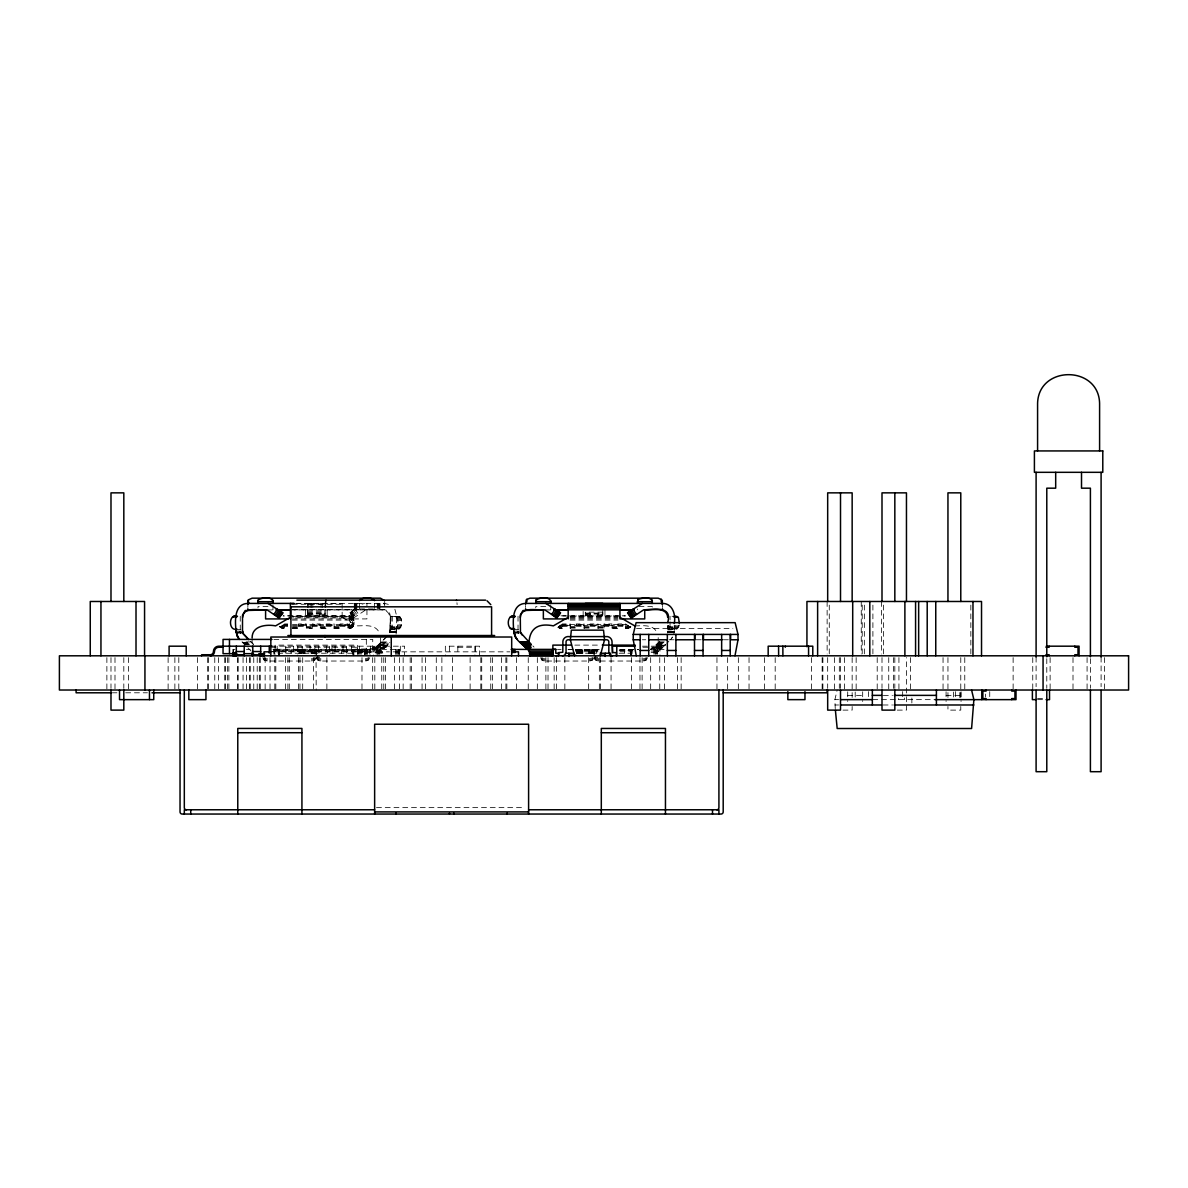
<?xml version="1.0" encoding="UTF-8"?>
<svg xmlns="http://www.w3.org/2000/svg" width="1188" height="1188" viewBox="0 0 1188 1188"><rect width="100%" height="100%" fill="white"/><g stroke="black" fill="none" stroke-linecap="round" stroke-linejoin="round"><path stroke-width="0.75" stroke-dasharray="5 3.75" d="M278.868 654.202L278.913 649.391L279.254 655.806L279.299 649.391L279.596 654.202M394.891 609.296L396.465 615.176L396.465 631.125L389.857 632.521L390.05 631.125C388.431 625.14 394.461 611.226 384.704 609.83L290.392 609.83M674.235 625.408L674.235 631.125L667.641 632.521L667.819 625.408M389.857 632.521C389.798 625.467 393.376 610.825 382.447 609.934L292.248 609.934M667.641 632.521L667.819 631.125L674.235 631.125L674.175 632.343L669.23 632.625M394.208 629.076C399.257 627.843 399.257 617.463 394.208 616.245M390.05 629.076L399.153 628.927L401.589 624.799L401.485 619.408L399.94 616.81L390.05 616.245M671.977 629.076L674.309 627.813L675.274 624.799M667.819 629.076L676.937 628.927L679.373 624.799M349.421 615.815C355.702 616.141 355.702 628.304 349.421 628.645L349.421 615.815L283.13 615.815M396.064 634.169L396.465 631.125L390.05 631.125L389.753 632.476L394.743 632.64M672.512 632.64L667.671 632.417L667.819 631.125L674.22 631.734L667.582 632.729M673.834 634.169L674.235 631.125L674.131 632.729L674.235 631.125L674.175 632.343L667.745 632.075M334.125 628.497L340.11 628.645L340.11 623.938L348.025 623.938L348.025 628.645C350.594 629.091 353.697 627.13 353.549 624.368L292.426 624.368M369.735 657.692L368.473 660.053L365.459 661.033L320.76 661.033L317.731 660.053L316.483 657.692M593.837 657.692L592.574 660.053L589.56 661.033L544.861 661.033L541.847 660.053L540.585 657.692M647.505 657.692L646.257 660.053L643.228 661.033L598.544 661.033L595.515 660.053L594.267 657.692M292.337 620.091L353.697 620.091L352.212 617.3L349.421 615.963L350.995 616.186C355.628 618.725 355.078 627.546 349.421 628.497C354.781 628.096 354.573 618.057 350.519 615.963L283.13 615.963M835.238 708.597L834.882 699.643L837.184 690.02M389.798 632.729L396.465 631.125L396.346 632.729L396.465 631.125L396.391 632.343L391.446 632.625M353.311 618.503L351.559 626.507L350.579 627.843L348.025 628.066M348.025 627.383L349.807 627.071L351.559 624.368L351.559 620.091L349.421 617.953L292.337 617.953M625.809 627.383L627.19 627.383L628.348 625.527L559.741 625.527L560.899 627.383L562.295 627.383M348.025 626.507L351.559 626.507L353.549 624.368M287.674 625.452L283.13 625.467L283.13 628.645L279.418 626.507L281.541 628.259L284.511 626.507M349.421 617.953L350.995 616.186M560.899 625.467L560.899 628.645L557.202 626.507L559.325 628.259L562.295 626.507M630.219 627.383L630.902 626.507L627.19 628.497L629.328 626.507L630.219 627.383L627.19 628.645L627.19 625.467M670.789 639.441L672.66 637.006L666.928 643.317M262.815 657.692L264.063 660.053L267.092 661.033L311.776 661.033L314.805 660.053L316.053 657.692L316.186 690.02M280.101 627.383L280.992 626.507L284.511 627.383M349.421 620.091L352.435 617.062M351.559 620.091L352.895 618.918L349.421 617.062L292.337 617.062M387.243 635.996L374.472 648.663L354.544 649.272L354.544 653.237L277.992 653.237L277.992 649.272L272.839 649.272L399.673 649.391L399.673 655.806M374.428 648.559L371.755 649.272L375.274 648.099L387.303 636.085M557.885 627.383L558.761 626.507L560.513 627.071M659.8 641.371L650.712 649.257L653.355 647.816L662.607 647.638L654.053 647.104L663.201 647.044L654.662 646.51L663.899 646.346L655.256 645.916L664.419 645.812L655.628 645.544L664.745 645.5L655.88 645.292L664.968 645.277L656.014 645.158L665.131 645.114M665.636 644.609L655.449 654.217M387.362 645.114L378.23 645.158L387.184 645.277L378.096 645.292L386.961 645.5L377.843 645.544L386.649 645.812L377.472 645.916L386.13 646.346L376.893 646.51L385.417 647.044L376.284 647.104L384.823 647.638L375.571 647.816L384.155 648.321L375.007 648.321L372.928 649.257M625.809 628.497L628.304 628.497L629.982 627.16L625.809 628.066M349.421 626.507L352.123 624.754L353.311 625.942M625.809 626.507L628.348 625.527M377.68 654.217L389.293 643.168L380.219 643.168M653.311 647.712L650.95 649.197M652.242 648.663L653.355 647.816L661.924 648.321L652.776 648.321M356.029 608.419L349.747 612.815L353.489 618.027M353.43 618.072L365.874 609.83M362.073 604.187L364.538 603.415M287.674 623.938L284.511 623.938L284.511 628.645L280.323 627.16L283.13 627.383M349.421 617.062L350.579 616.602L352.435 620.091M570.21 628.645L570.21 623.938L562.295 623.938L562.295 628.645L558.108 627.16L560.899 627.383M627.19 626.507L629.328 626.507M241.119 632.877L236.293 633.353L241.298 633.353M518.904 632.877L514.062 633.353L519.082 633.353M667.671 632.417L674.205 632.105L667.79 631.778M236.189 632.729L241.03 632.491M513.973 632.729L518.814 632.491L513.899 632.105M349.421 618.978L352.123 619.691M282.729 627.071L281.972 625.527L283.13 625.467M384.823 647.638L375.423 647.965L384.155 648.321M662.607 647.638L653.207 647.965L661.924 648.321M295.931 603.415L384.704 603.415L390.585 604.989M295.946 603.623L342.144 603.623M307.499 603.979L323.284 603.979M292.248 604.261L342.144 604.261M267.983 606.623L258.004 606.623L258.004 607.944M545.752 606.623L535.773 606.623L535.773 607.944M639.01 606.623L652.316 606.623L652.316 607.944M359.578 608.969L374.547 608.969M292.233 609.548L384.704 609.548M267.359 609.934L272.676 609.934M545.144 609.934L550.46 609.934M307.499 611.033L325.037 611.033M307.499 612.147L325.037 612.147M602.821 612.147L585.283 612.147L585.461 615.815M307.499 613.067L325.037 613.067M585.283 613.067L602.821 613.067M307.499 613.632L325.037 613.632M585.283 613.632L602.821 613.632M307.499 613.988L325.037 614.107M585.283 613.988L602.821 614.107M560.899 615.815L625.348 615.815M562.741 615.963L625.348 615.963M292.337 616.379L350.579 616.602M395.055 616.379L399.153 616.379M570.106 616.379L617.983 616.379M395.856 616.81L399.94 616.81M570.106 617.062L617.983 617.062M396.525 617.493L400.623 617.493M570.106 617.953L617.983 617.953M397.059 618.384L401.158 618.384M292.337 618.978L366.944 618.918L366.944 603.415M570.106 618.978L617.983 618.978M397.386 619.408L401.485 619.408M570.106 620.091L617.983 620.091M397.49 620.522L401.589 620.522M283.13 624.368L287.674 624.487M560.899 624.368L627.19 624.368M284.511 625.007L287.674 625.007M298.411 625.007L306.326 625.007M312.31 625.007L320.225 625.007M326.21 625.007L334.125 625.007M340.11 625.007L348.025 625.007M397.49 624.799L401.589 624.799M562.295 625.007L570.21 625.007M576.195 625.007L584.11 625.007M590.094 625.007L598.01 625.007M603.994 625.007L611.909 625.007M617.894 625.007L625.809 625.007M292.426 625.467L350.579 625.527L349.807 617.374M284.511 625.794L287.674 626.002M298.411 626.002L306.326 625.794M312.31 626.002L320.225 625.794M326.21 625.794L334.125 626.002M340.11 625.794L348.025 626.002M397.386 625.898L401.485 625.898M562.295 626.002L570.21 625.794M576.195 625.794L584.11 626.002M590.094 625.794L598.01 626.002M603.994 625.794L611.909 626.002M617.894 625.794L625.809 626.002M634.734 625.868C642.084 625.957 652.227 623.938 656.622 631.749M675.155 625.898L679.254 625.898M284.511 626.076L287.674 626.076M298.411 626.076L306.326 626.076M312.31 626.076L320.225 626.076M326.21 626.076L334.125 626.076M340.11 626.076L348.025 626.076M562.295 626.076L570.21 626.076M576.195 626.076L584.11 626.076M590.094 626.076L598.01 626.076M603.994 626.076L611.909 626.076M617.894 626.076L625.809 626.076M292.426 626.507L298.411 626.507M306.326 626.507L312.31 626.507M320.225 626.507L326.21 626.507M334.125 626.507L340.11 626.507M570.21 626.507L576.195 626.507M584.11 626.507L590.094 626.507M598.01 626.507L603.994 626.507M611.909 626.507L617.894 626.507M390.05 626.937L396.465 626.937M397.059 626.937L401.158 626.937M667.819 626.937L674.235 626.937M674.829 626.937L678.927 626.937M390.05 627.219L396.465 627.219M667.819 627.219L674.235 627.219M292.426 627.383L298.411 627.383M306.326 627.383L312.31 627.383M320.225 627.383L326.21 627.383M334.125 627.383L340.11 627.383M570.21 627.383L576.195 627.383M584.11 627.383L590.094 627.383M598.01 627.383L603.994 627.383M611.909 627.383L617.894 627.383M396.525 627.813L400.623 627.813M674.309 627.813L678.407 627.813M284.511 628.066L281.957 627.843L280.992 626.507M292.426 628.066L298.411 628.066M306.326 628.066L312.31 628.066M320.225 628.066L326.21 628.066M334.125 628.066L340.11 628.066M390.05 628.081L396.465 628.081M562.295 628.066L559.741 627.843L558.761 626.507M570.21 628.066L576.195 628.066M584.11 628.066L590.094 628.066M598.01 628.066L603.994 628.066M611.909 628.066L617.894 628.066M667.819 628.081L674.235 628.081M292.426 628.497L298.411 628.645L298.411 623.938L306.326 623.938L306.326 628.645L312.31 628.497M395.856 628.497L399.94 628.497M636.53 628.541L732.862 628.541M395.055 628.927L399.153 628.927M672.839 628.927L676.937 628.927M236.085 629.432L240.897 629.432M390.05 629.432L396.465 629.432M513.855 629.432L518.666 629.432M667.819 629.432L674.235 629.432M240.897 631.125L236.085 631.125L240.926 631.615M518.666 631.125L513.855 631.125L518.696 631.615M273.849 639.411L372.735 639.411L372.735 653.667M642.322 639.768L645.737 639.768M669.052 639.768L674.606 639.768M696.213 639.768L701.766 639.768M723.373 639.768L728.496 639.768M251.054 641.906L241.981 641.906L251.143 651.069M381.496 641.906L388.743 641.906M659.266 641.906L664.716 641.906M242.649 642.574L251.722 642.574M380.813 642.574L389.887 642.574M658.583 642.574L665.844 642.574M243.258 643.168L252.316 643.168M657.989 643.168L665.25 643.168M243.956 643.881L253.029 643.881M379.521 643.881L388.595 643.881M657.291 643.881L664.552 643.881M244.476 644.401L253.549 644.401L250.519 641.371L253.163 643.851M379.002 644.401L388.06 644.401M656.771 644.401L665.844 644.401M378.675 644.713L387.748 644.713M656.444 644.713L665.518 644.713M378.333 645.054L387.526 644.936M656.103 645.054L665.295 644.936M574.844 645.114L600.445 645.114M270.849 646.183L404.603 646.183L404.603 655.806M642.441 646.183L660.008 646.183L660.008 655.806M270.849 647.252L277.175 647.252M285.714 647.252L293.644 647.252M297.787 647.252L346.629 647.252M351.574 647.252L359.504 647.252M372.735 647.252L390.793 647.252M457.826 647.252L474.933 647.252M642.901 647.252L660.008 647.252M235.016 649.391L232.878 649.391L232.878 652.598M246.421 649.391L250.119 649.391M557.484 649.391L561.122 649.391M568.131 649.391L573.834 649.391M575.467 649.391L599.777 649.391M619.705 649.391L638.743 649.391M650.311 649.391L665.755 649.391M273.819 649.658L316.053 649.658M316.483 649.658L369.735 649.658M568.131 649.658L573.641 649.658M575.467 649.658L593.837 649.658M594.267 649.658L599.777 649.658M619.973 649.658L638.327 649.658M273.819 650.46L316.053 650.46M316.483 650.46L369.735 650.46M575.467 650.46L593.837 650.46M594.267 650.46L597.935 650.46M619.973 650.46L632.818 650.46M277.992 650.668L354.544 650.668M575.824 650.668L597.698 650.668M619.171 650.668L632.328 650.668M357.44 651.039L380.427 651.039M651.128 651.039L658.197 651.039M270.849 651.529L316.053 651.722M316.483 651.722L369.735 651.722M575.467 651.722L593.837 651.722M594.267 651.722L597.935 651.722M619.973 651.722L632.818 651.722M272.661 651.841L389.412 651.841M393.109 651.841L509.86 651.841M357.44 652.598L380.427 652.598M651.128 652.598L658.197 652.598M619.171 653.237L632.328 653.237L632.328 649.272M112.459 692.797L116.944 692.797M125.69 692.797L147.446 692.797M847.712 695.366L862.681 695.366M883.337 695.366L892.485 695.366M946.079 695.366L961.047 695.366M1037.525 698.574L1044.415 698.574M834.882 699.643L838.594 699.643M872.72 699.643L936.411 699.643M1037.525 699.643L1044.415 699.643M834.882 704.989L838.594 704.989M883.07 704.989L892.485 704.989M842.99 710.112L852.152 710.112L852.152 706.489M897.296 710.112L906.459 710.112L906.459 657.603M376.477 807.632L524.888 807.632M389.961 632.075L396.45 631.734L390.05 631.125L389.857 632.521L396.421 632.105L390.006 631.778M236.115 632.105L241.016 632.343M517.122 631.912L520.359 632.075M239.337 631.912L242.575 632.075M559.325 628.259L560.899 628.497L559.741 627.843M281.541 628.259L283.13 628.497L281.957 627.843M671.977 616.245L672.839 616.379M627.19 627.383L628.363 627.843M349.421 627.383L350.579 627.843M342.144 617.315L356.964 625.868C364.315 625.957 374.458 623.938 378.853 631.749M559.741 625.527L560.899 626.507M281.972 625.527L283.13 626.507M627.591 627.071L628.779 628.259M532.833 645.916L534.036 647.104M349.421 624.368L352.435 627.383M349.807 627.071L350.995 628.259M383.442 603.148L384.556 604.647M355.004 609.132L358.687 614.389M353.638 610.083L357.321 615.339M352.376 610.974L356.058 616.23M351.5 611.597L355.182 616.839M351.292 611.746L354.96 616.988M351.039 611.909L354.722 617.166M350.623 612.206L354.306 617.463M350.445 612.325L354.128 617.582M350.267 612.459L353.935 617.715M349.925 612.696L353.668 617.909M352.895 618.918L353.549 620.091M352.435 624.368L352.895 625.527M278.853 655.806L278.571 649.391L278.571 655.271M1104.439 657.603L1104.439 690.02M1101.098 657.127L1101.098 686.694M1090.406 658.657L1090.406 688.312M1087.079 657.603L1087.079 690.02M1073.002 657.603L1073.002 690.02M1050.118 657.603L1050.118 690.02M1046.791 658.657L1046.791 688.312M1036.099 657.127L1036.099 686.694M1032.758 657.603L1032.758 690.02M1013.126 657.603L1013.126 690.02M989.738 691.624L989.738 699.643M985.461 694.074L985.461 697.074M970.834 605.108L970.834 653.994M964.775 657.603L964.775 690.02M961.047 691.802L961.047 701.499M960.78 657.603L960.78 697.445M960.78 706.489L960.78 710.112L947.95 710.112L947.95 706.489M959.8 692.574L959.8 698.574M955.523 691.624L955.523 698.039M953.563 692.01L953.563 697.995M947.95 657.603L947.95 697.445M946.079 691.802L946.079 701.499M943.049 657.603L943.049 690.02M911.864 697.965L911.864 704.989M910.468 657.603L910.468 690.02M904.38 697.995L904.38 699.613M902.657 691.624L902.657 699.643M898.93 657.603L898.93 690.02M898.38 698.574L898.38 699.643M894.831 657.603L894.831 688.387M893.628 657.603L893.628 688.387M888.743 657.603L888.743 690.02M883.59 605.108L883.59 653.994M882.001 657.603L882.001 688.387M881.451 601.484L881.451 653.994M877.204 657.603L877.204 690.02M872.898 605.108L872.898 653.994M868.443 691.624L868.443 699.643M864.344 605.108L864.344 653.994M862.681 691.802L862.681 701.499M862.206 605.108L862.206 653.994M861.255 601.484L861.255 653.994M856.147 657.603L856.147 690.02M855.197 692.01L855.197 697.995M852.152 657.603L852.152 697.445M847.712 691.802L847.712 701.499M844.623 657.603L844.623 690.02M840.51 657.603L840.51 688.387M839.322 657.603L839.322 688.387M834.422 657.603L834.422 690.02M829.269 605.108L829.269 653.994M827.68 657.603L827.68 688.387M827.13 601.484L827.13 653.994M822.898 657.603L822.898 690.02M822.141 657.603L822.141 690.02M811.449 657.603L811.449 690.02M775.185 657.603L775.185 690.02M764.493 657.603L764.493 690.02M749.034 657.603L749.034 690.02M738.342 657.603L738.342 690.02M727.65 657.603L727.65 690.02M716.958 657.603L716.958 690.02M681.14 657.603L681.14 690.02M677.442 657.603L677.442 690.02M670.062 616.245L670.062 619.898M670.062 621.74L670.062 629.076M668.859 625.408L668.859 629.076M668.087 625.408L668.087 629.076M664.612 657.603L664.612 690.02M662.473 605.509L662.473 607.484M659.756 657.603L659.756 690.02M658.197 637.629L658.197 654.202M657.632 649.391L657.632 654.202M656.949 649.391L656.949 654.202M656.058 649.391L656.058 654.202M655.034 649.391L655.034 654.202M653.92 649.391L653.92 654.202M650.668 657.603L650.668 690.02M646.257 657.395L646.257 660.053M645.366 657.929L645.366 660.587M644.341 658.256L644.341 660.929M643.228 658.375L643.228 661.033M642.114 657.603L642.114 690.02M639.976 657.603L639.976 690.02M637.347 608.969L637.347 609.83M631.749 655.271L631.407 649.391L631.051 655.806L631.021 649.391L630.62 655.806L630.62 649.391M631.422 657.603L631.422 690.02M625.809 628.645L625.809 623.938L617.894 623.938L617.894 628.645L611.909 628.645L611.909 623.938L603.994 623.938L603.994 628.645M624.517 650.668L624.517 653.237M611.063 657.603L611.063 690.02M604.959 609.934L604.959 615.815M602.821 609.934L602.821 615.815M602.093 614.107L602.093 615.815M601.247 614.107L601.247 615.815M600.371 657.603L600.371 690.02M600.148 614.107L600.148 615.815M599.346 657.603L599.346 690.02M598.856 614.107L598.856 615.815M598.544 658.375L598.544 661.033M598.01 628.645L598.01 623.938L590.094 623.938L590.094 628.645M597.475 614.107L597.475 615.815M597.43 656.919L597.43 660.929M596.718 650.668L596.718 653.237L577.472 653.237L577.472 650.668M596.406 656.593L596.406 660.587M595.515 656.058L595.515 660.053M594.832 655.36L594.832 659.37M594.267 655.806L594.267 649.391L594.134 653.667M593.837 649.391L593.837 655.806M593.183 649.391L593.406 653.667M592.901 649.391L592.901 653.667M592.441 649.391L592.441 653.667M592.574 657.395L592.574 660.053M592.233 649.391L592.233 653.667M591.698 657.929L591.698 660.587M591.565 649.391L591.476 653.667M591.372 650.668L591.372 653.237M590.629 614.107L590.629 615.815M590.659 649.391L590.644 653.667M590.659 658.256L590.659 660.929M589.723 649.391L589.872 653.667M589.56 658.375L589.56 661.033M589.248 614.107L589.248 615.815M589.144 649.391L589.144 653.667M588.906 649.391L588.906 653.667M588.654 657.603L588.654 690.02M587.956 614.107L587.956 615.815M586.842 614.107L586.842 615.815M585.996 614.107L585.996 615.815M584.11 628.645L584.11 623.938L576.195 623.938L576.195 628.645M583.145 611.404L583.145 615.815M582.818 650.668L582.818 653.237M582.09 649.391L582.09 653.667M581.838 649.391L581.838 653.667M581.125 649.391L581.125 653.667M580.323 649.391L580.353 653.667M579.432 649.391L579.521 653.667M578.749 649.391L578.749 653.667M578.556 649.391L578.556 653.667M578.096 649.391L578.096 653.667M577.591 649.391L577.799 653.667M577.16 649.391L577.22 653.667M576.848 649.391L576.848 653.667M576.729 649.391L576.729 653.667M564.849 657.603L564.849 690.02M556.578 657.603L556.578 690.02M554.157 657.603L554.157 690.02M550.742 605.019L550.742 609.83M548.024 657.603L548.024 690.02M545.886 657.603L545.886 690.02M544.861 658.375L544.861 661.033M543.762 658.256L543.762 660.929M542.723 657.929L542.723 660.587M541.847 657.395L541.847 660.053M537.332 657.603L537.332 690.02M528.244 657.603L528.244 690.02M525.616 605.509L525.616 607.484M518.027 616.245L518.027 629.076M516.572 657.603L516.572 690.02M506.86 657.603L506.86 690.02M505.88 657.603L505.88 690.02M501.455 657.603L501.455 690.02M492.426 657.603L492.426 690.02M490.763 657.603L490.763 690.02M481.734 657.603L481.734 690.02M480.813 657.603L480.813 690.02M479.551 655.806L479.551 646.183L445.337 646.183L445.337 655.806M475.274 646.183L475.274 653.237M474.933 646.183L474.933 655.806M470.121 657.603L470.121 690.02M457.826 646.183L457.826 654.202M452.569 657.603L452.569 690.02M449.613 646.183L449.613 654.736M441.877 657.603L441.877 690.02M436.278 657.603L436.278 690.02M425.586 657.603L425.586 690.02M422.067 657.603L422.067 690.02M411.375 657.603L411.375 690.02M410.187 657.603L410.187 690.02M403.148 657.603L403.148 690.02M400.326 646.183L400.326 654.736M399.524 649.391L399.524 655.806M399.495 657.603L399.495 690.02M399.094 649.391L399.094 655.806M398.411 649.391L398.411 655.806M397.535 649.391L397.535 655.806M396.495 649.391L396.495 655.806M395.396 649.391L395.396 655.806M394.461 657.603L394.461 690.02M392.292 616.245L392.292 629.076M391.075 616.245L391.075 629.076M390.303 616.245L390.303 629.076M385.506 657.603L385.506 690.02M384.704 601.514L384.704 609.83M383.769 657.603L383.769 690.02M381.764 657.603L381.764 690.02M380.427 637.629L380.427 654.202L380.279 649.391M379.893 603.415L379.893 609.83M379.848 649.391L379.848 654.202M379.804 603.415L379.804 609.83M379.536 603.415L379.536 609.83M379.106 603.415L379.106 609.83M379.165 649.391L379.165 654.202M378.556 603.415L378.556 609.83M378.289 649.391L378.289 654.202M377.903 603.415L377.903 609.83M377.22 603.415L377.22 609.83M377.249 649.391L377.249 654.202M376.151 649.391L376.151 654.202M374.666 646.183L374.666 653.237M374.814 657.603L374.814 690.02M374.547 603.415L374.547 609.83M373.685 646.183L373.685 655.806M372.676 657.603L372.676 690.02M370.389 646.183L370.389 655.806M369.735 649.391L369.735 654.202M368.473 657.395L368.473 660.053M367.597 649.391L367.597 655.806M367.597 657.929L367.597 660.587M366.765 649.391L366.765 655.806M366.557 658.256L366.557 660.929M366.32 639.411L366.32 653.667M365.993 649.391L365.993 655.806M365.325 649.391L365.325 655.806M365.459 658.375L365.459 661.033M364.82 649.391L364.82 655.806M364.493 649.391L364.493 655.806M364.389 649.391L364.389 655.806M361.984 657.603L361.984 690.02M361.716 649.391L361.716 654.202M360.603 649.391L360.603 654.202M359.578 603.415L359.578 609.83M359.578 649.391L359.578 654.202M359.504 646.183L359.489 653.667M358.687 649.391L358.687 654.202M358.004 649.391L358.004 654.202M357.573 649.391L357.573 654.202L357.44 645.114L275.111 645.114L275.111 654.202M356.905 603.415L356.905 609.83M356.207 603.415L356.207 609.83M355.568 603.415L355.568 609.83M355.004 603.415L355.004 609.83M354.588 603.415L354.588 609.83M354.321 603.415L354.232 609.83M353.965 655.271L353.623 649.391L353.282 655.806L353.252 649.391L352.836 655.806L352.836 649.391M351.589 646.183L351.574 653.667M346.748 650.668L346.748 653.237M346.629 646.183L346.629 655.806M343.035 646.183L343.02 653.667M342.144 603.415L342.144 618.918M341.402 650.668L341.402 653.237M335.12 646.183L335.105 653.667M334.125 628.645L334.125 623.938L326.21 623.938L326.21 628.645L320.225 628.645L320.225 623.938L312.31 623.938L312.31 628.645M332.848 650.668L332.848 653.237M331.942 646.183L331.942 654.202M329.522 646.183L329.522 655.806M327.502 650.668L327.502 653.237M327.175 609.934L327.175 615.815M326.878 657.603L326.878 690.02M326.566 646.183L326.552 653.667M325.037 609.83L325.037 615.815M324.859 614.107L324.859 615.815M324.324 614.107L324.324 615.815M323.478 614.107L323.478 615.815M322.364 603.415L322.364 607.692M322.364 614.107L322.364 615.815M321.072 603.415L321.072 607.692M321.072 614.107L321.072 615.815M320.76 658.375L320.76 661.033M319.691 614.107L319.691 615.815M319.661 656.919L319.661 660.929M318.948 650.668L318.948 653.237M318.651 646.183L318.636 653.667M318.622 656.593L318.622 660.587M317.731 656.058L317.731 660.053M317.062 655.36L317.062 659.37M316.483 649.391L316.483 655.806M316.364 649.391L316.364 653.667M316.053 655.806L315.993 649.391L315.949 653.667M315.622 649.391L315.622 653.667M315.414 649.391L315.414 653.667M315.117 649.391L315.117 653.667M314.835 646.183L314.894 655.806M314.805 657.395L314.805 660.053M314.657 649.391L314.657 653.667M314.449 649.391L314.449 653.667M313.914 657.929L313.914 660.587M313.394 657.603L313.394 690.02M312.845 603.415L312.845 607.692M312.845 614.107L312.845 615.815M312.86 649.391L312.889 653.667M312.889 658.256L312.889 660.929M311.776 658.375L311.776 661.033M311.464 603.415L311.464 607.692M311.464 614.107L311.464 615.815M311.36 649.391L311.36 653.667M311.122 649.391L311.122 653.667M310.172 603.415L310.172 607.692M310.172 614.107L310.172 615.815M310.098 646.183L310.083 653.667M309.073 614.107L309.073 615.815M308.212 603.415L308.212 607.692M308.212 614.107L308.212 615.815M307.692 603.415L307.692 607.692M307.692 614.107L307.692 615.815M307.499 603.415L307.499 604.662M307.499 609.83L307.499 615.815M305.361 609.934L305.361 615.815M305.049 650.668L305.049 653.237M304.306 649.391L304.306 653.667M304.069 649.391L304.069 653.667M303.475 649.391L303.475 653.667M303.341 649.391L303.341 653.667M302.702 657.603L302.702 690.02M302.554 649.391L302.554 653.667M302.198 646.183L302.168 653.667M301.648 649.391L301.737 653.667M300.98 649.391L300.98 653.667M300.772 649.391L300.772 653.667M300.312 649.391L300.312 653.667M300.029 649.391L300.029 653.667M299.97 657.603L299.97 690.02M299.807 649.391L299.807 653.667M298.945 649.391L299.079 653.667M298.574 657.603L298.574 690.02M297.787 646.183L297.787 655.806M293.644 646.183L293.614 653.667M291.149 650.668L291.149 653.237M289.278 657.603L289.278 690.02M287.882 657.603L287.882 690.02M285.803 650.668L285.803 653.237M285.729 646.183L285.714 653.667M285.491 657.603L285.491 690.02M279.7 649.391L279.7 654.202M277.175 646.183L277.16 653.667M275.824 657.603L275.824 690.02M274.799 657.603L274.799 690.02M274.532 649.391L274.532 654.202M273.849 649.391L273.849 654.202M272.973 605.019L272.973 609.83M270.032 657.603L270.032 690.02M267.092 658.375L267.092 661.033M265.978 658.256L265.978 660.929M265.132 657.603L265.132 690.02M264.954 657.929L264.954 660.587M264.063 657.395L264.063 660.053M260.276 657.603L260.276 690.02M259.34 657.603L259.34 690.02M257.202 657.603L257.202 690.02M253.757 657.603L253.757 690.02M252.123 637.629L252.123 647.742M250.252 657.603L250.252 690.02M249.584 657.603L249.584 690.02M247.847 605.509L247.847 607.484M246.51 657.603L246.51 690.02M243.065 657.603L243.065 690.02M240.258 616.245L240.258 629.076M238.194 657.603L238.194 690.02M237.57 657.603L237.57 690.02M233.442 649.391L233.442 654.202M228.868 657.603L228.868 690.02M227.502 657.603L227.502 690.02M225.468 657.603L225.468 690.02M224.74 657.603L224.74 690.02M218.577 657.603L218.577 690.02M214.776 657.603L214.776 690.02M208.152 657.603L208.152 690.02M207.885 657.603L207.885 690.02M197.46 657.603L197.46 690.02M178.809 657.603L178.809 690.02M174.874 657.603L174.874 690.02M168.117 657.603L168.117 690.02M128.601 657.603L128.601 690.02M123.819 657.603L123.819 688.387M114.998 657.603L114.998 690.02M110.989 657.603L110.989 688.387M106.875 657.603L106.875 690.02M381.868 653.667A4.277 4.277 0 0 1 381.289 651.529A4.277 4.277 0 0 0 377.012 647.252M377.012 646.183A5.346 5.346 0 0 1 382.358 651.529A3.208 3.208 0 0 0 382.788 653.133M456.949 602.732A9.385 1.143 -90 0 1 457.113 604.647M313.781 653.667L313.781 649.391L313.691 653.667M312.088 653.667L312.088 649.391L311.954 653.667M299.48 653.667L299.48 649.391L299.376 653.667"/><path stroke-width="1.5" d="M258.138 600.074L258.108 603.415L258.138 600.074C262.088 597.178 274.161 596.02 272.973 603.415M536.352 599.554L536.263 603.415L535.922 600.074C539.872 597.178 551.945 596.02 550.742 603.415M637.867 602.123L637.926 599.554C642.248 597.713 653.504 596.005 652.316 603.415M272.973 600.623L272.839 603.415L272.824 600.074M550.608 603.415L550.742 600.623M652.316 600.623L651.841 603.415L651.752 599.554M971.591 690.02L973.878 699.643L971.591 728.511L837.184 728.511L835.416 710.409M324.933 635.521L324.933 637.02M242.604 617.418C243.481 606.207 258.583 610.469 265.592 609.934L265.592 618.918L288.625 618.918M252.123 637.629C252.168 625.66 266.647 624.175 275.586 625.868L290.392 617.315M520.374 617.418C521.25 606.207 536.367 610.469 543.361 609.934L543.361 618.918L566.409 618.918M384.556 600.653L380.427 598.173L252.123 598.173L248.411 599.836L247.847 604.172M734.971 655.806L738.015 639.768L738.015 634.422L735.134 622.661L636.115 622.661L633.234 634.422L633.234 639.768L636.278 655.806M359.578 600.623C362.563 596.866 371.562 596.866 374.547 600.623M535.773 600.623L535.773 603.415M600.267 655.806L604.544 639.768L603.519 630.145L571.354 630.145L570.329 639.768L574.606 655.806M273.864 614.389L277.532 609.132M275.215 615.339L278.898 610.083M276.492 616.23L280.16 610.974M277.576 616.988L281.259 611.746M278.408 617.582L282.091 612.325M278.601 617.715L280.442 615.087M278.883 617.909L282.789 612.815L279.061 618.027M551.633 614.389L555.316 609.132M552.999 615.339L556.682 610.083M554.261 616.23L557.944 610.974M555.345 616.988L559.028 611.746M556.192 617.582L559.875 612.325M556.652 617.909L560.394 612.696M556.83 618.027L560.573 612.815L545.782 603.415M249.094 603.148L248.411 603.846L248.411 599.836M662.473 604.172L661.909 599.836L658.197 598.173L529.893 598.173L526.195 599.836L525.616 604.172M236.976 616.245C228.334 613.676 228.334 631.63 236.976 629.076M236.011 617.493L236.694 616.81L232.596 616.81M514.746 616.245C506.118 613.676 506.118 631.63 514.746 629.076M513.78 617.493L515.265 616.379L511.167 616.379M568.176 617.315L553.356 625.868C530.977 621.279 526.492 636.233 529.893 655.806M279.121 618.072L267.092 609.875L245.174 610.543L242.501 615.176L242.501 631.125L243.213 633.813L248.723 639.575M556.89 618.072L544.876 609.875L522.943 610.543L520.27 615.176L520.463 632.521L530.1 643.168L521.027 643.168M642.307 603.415L627.531 612.815L631.199 618.072L643.658 609.83C654.276 609.399 672.69 605.494 667.715 622.542M530.011 646.718L524.888 647.044L530.383 647.074M530.234 647.831L525.497 647.638L530.62 647.312M716.78 809.77L717.047 809.756A2.109 2.109 0 0 0 718.918 807.632L718.918 690.02M526.165 648.321L529.833 648.321M530.442 645.336L523.359 645.5L531.006 645.901L524.19 646.346L529.729 646.435M530.294 645.173L522.958 645.114M296.881 600.148L485.64 600.148M258.004 601.692L272.973 601.692M535.773 601.692L550.742 601.692M637.347 601.692L652.316 601.692M294.089 603.415L247.847 603.415C233.843 603.771 235.001 621.547 236.085 631.125L236.961 635.58L239.531 639.441L237.659 637.006L236.085 631.125L238.046 637.644M290.392 603.623L294.089 603.623M568.176 603.623L619.928 603.623M568.176 604.261L619.928 604.261M568.176 605.286L619.928 605.286M568.176 606.623L619.928 606.623M568.176 608.167L619.928 608.167M276.225 609.83L290.392 609.83M553.994 609.83L634.095 609.83M276.225 609.934L290.392 609.934M553.994 609.934L568.176 609.934M619.928 609.934L634.095 609.934M674.235 616.245L678.407 617.493L679.373 623.373M233.383 616.379L237.481 616.379M674.205 616.379L676.937 616.379M510.365 616.81L514.463 616.81M673.626 616.81L677.724 616.81M510.365 628.497L513.097 628.497M633.234 634.422L738.015 634.422M287.838 635.521L494.683 635.521M272.007 639.411L223.047 639.411L223.047 653.667L236.858 653.667M633.234 639.768L640.184 639.768M648.737 639.768L667.344 639.768M675.898 639.768L694.921 639.768L694.921 634.422M722.081 639.768L703.474 639.768L703.474 634.422M738.015 639.768L730.635 639.768L730.635 634.422M519.75 641.906L528.823 641.906M520.433 642.574L529.506 642.574M521.725 643.881L530.798 643.881M522.245 644.401L531.318 644.401M522.572 644.713L529.833 644.713M522.794 644.936L530.175 645.054M571.176 645.114L552.88 645.114L552.88 655.806L552.732 649.391L555.776 649.272L555.776 653.237L558.895 653.237M602.286 645.114L635.209 645.114M272.007 646.183L218.77 646.183A5.346 5.346 0 0 0 213.424 651.529A3.208 3.208 0 0 1 210.217 654.736L201.663 654.736L201.663 655.806M635.105 646.183L612.503 646.183L612.503 652.598L616.305 652.598L616.305 655.806M1046.286 646.183L1079.075 646.183L1079.075 655.806M223.047 647.252L218.77 647.252A4.277 4.277 0 0 0 214.493 651.529A4.277 4.277 0 0 1 210.217 655.806M1045.93 647.252L1049.138 647.252L1049.138 646.183M511.226 649.391L555.776 649.391M640.184 650.46L648.737 650.46M667.344 650.46L675.898 650.46M694.505 650.46L703.058 650.46M721.651 650.46L730.204 650.46M529.893 651.039L552.88 651.039M236.308 651.529L244.223 651.529M252.777 651.529L260.692 651.529M270.834 651.841L264.018 651.841L264.018 655.806M511.686 651.841L518.488 651.841L518.488 655.806M529.893 652.598L552.88 652.598M565.354 653.237L574.056 653.237M600.148 653.237L610.617 653.237L610.617 656.444M244.268 653.667L253.504 653.667M259.058 653.667L264.612 653.667M259.192 653.92L264.493 653.92M529.893 653.92L552.88 653.92M236.308 654.736L244.223 654.736M252.777 654.736L264.493 654.944M529.893 654.944L552.88 654.944M1045.93 654.736L1049.138 654.736L1049.138 655.806M559.414 655.271L555.776 655.806M568.532 655.271L575.824 655.271M599.509 655.271L604.989 655.271M259.192 655.583L264.493 655.583M529.893 655.583L552.88 655.583M111.509 692.797L76.106 692.797L76.106 690.02M151.975 692.797L180.041 692.797M723.195 692.797L827.115 692.797L827.115 690.02M872.348 695.366L881.511 695.366M894.312 695.366L936.411 695.366M840.451 699.643L871.947 699.643M934.971 699.643L973.878 699.643M974.457 699.643L1016.007 699.643L1016.007 690.02M1035.862 699.643L1032.387 699.643L1032.387 690.02M1046.079 699.643L1049.539 699.643L1049.494 690.02M840.451 704.989L881.511 704.989M894.193 704.989L973.878 704.989M237.778 732.714L301.93 732.714M601.306 732.729L665.458 732.729M374.636 809.77L184.318 809.77L184.318 814.047M528.601 809.77L718.918 809.77L718.918 814.047M374.636 811.909L528.601 811.909M525.497 647.638L531.036 647.742M186.457 809.77L186.174 809.756A2.109 2.109 0 0 1 184.318 807.632L184.318 690.02M268.013 603.415L282.789 612.815M612.488 652.583L611.983 641.193A5.346 5.346 0 0 0 607.38 636.59L567.493 636.59A5.346 5.346 0 0 0 562.889 641.193L562.8 652.257L558.568 652.598L558.568 655.806M619.928 617.315L634.734 625.868M487.05 600.801L490.793 604.647M674.235 623.566C676.061 615.191 672.794 603.311 662.473 603.415L525.616 603.415C511.182 603.875 512.964 622.334 513.899 632.105C514.939 641.297 525.363 645.5 530.204 652.361M248.708 639.411L243.317 633.753L242.604 631.08M521.948 634.867L520.567 632.476M517.3 639.441L515.429 637.006L513.855 631.125L515.83 637.644M632.773 609.132L636.456 614.389M631.422 610.083L635.105 615.339M630.145 610.974L633.828 616.23M629.061 611.746L632.744 616.988M628.229 612.325L631.912 617.582M627.754 612.652L631.259 618.027M638.283 602.123L637.926 599.554L637.347 603.415M667.715 617.418C666.839 606.207 651.737 610.469 644.728 609.934L644.728 618.918L619.928 618.918L619.928 603.415M1101.098 472.319L1101.098 657.127M1101.098 690.391L1101.098 771.695L1090.406 771.695L1090.406 690.169M1099.598 450.935L1099.598 404.959C1100.355 364.582 1036.842 364.582 1037.584 404.959L1037.584 450.935M1090.406 656.816L1090.406 488.179L1081.511 488.179L1081.511 472.319M1074.798 646.183L1074.798 647.252L1078.006 647.252L1078.006 654.736L1074.798 654.736L1074.798 655.806M1055.687 472.319L1055.687 488.179L1046.791 488.179L1046.791 656.816M1046.791 690.169L1046.791 771.695L1036.099 771.695L1036.099 690.391M1043.064 655.806L1043.064 690.02M1036.099 472.319L1036.099 657.127M1011.731 690.02L1011.731 691.089L1014.938 691.089L1014.938 698.574L1011.731 698.574L1011.731 699.643M986.07 690.02L986.07 691.089L982.862 691.089L982.862 698.574L986.07 698.574L986.07 699.643M981.793 690.02L981.793 699.643M981.526 655.806L981.526 601.484L806.934 601.484L806.934 646.747M972.972 601.484L972.972 655.806M960.78 601.484L960.78 492.857L947.95 492.857L947.95 601.484M936.411 690.02L936.411 704.989M935.758 601.484L935.758 655.806M927.204 601.484L927.204 655.806M918.651 601.484L918.651 655.806M915.577 601.484L915.577 655.806M906.459 601.484L906.459 492.857L882.001 492.857L882.001 601.484M904.885 601.484L904.885 655.806M894.831 492.857L894.831 601.484M894.831 690.198L894.831 710.112L882.001 710.112L882.001 690.198M872.348 690.02L872.348 704.989M869.809 601.484L869.809 655.806M852.702 601.484L852.702 655.806M852.152 601.484L852.152 492.857L827.68 492.857L827.68 601.484M840.51 492.857L840.51 601.484M840.51 690.198L840.51 710.112L827.68 710.112L827.68 690.198M817.626 601.484L817.626 655.806M812.785 655.806L812.785 646.183L768.176 646.183L768.176 655.806M808.568 646.183L808.568 655.806M804.959 691.624L804.959 699.643L787.852 699.643L787.852 691.624M785.283 646.183L785.283 647.252M782.847 646.183L782.907 655.806M778.571 646.183L778.63 655.806M730.204 634.422L730.204 655.806M723.195 690.02L723.195 811.909A2.109 2.109 0 0 1 721.057 814.047L182.18 814.047A2.109 2.109 0 0 1 180.041 811.909L180.041 690.02M721.651 634.422L721.651 655.806M712.503 809.77L712.503 814.047M703.058 634.422L703.058 655.806M694.505 634.422L694.505 655.806M675.898 634.422L675.898 655.806M667.344 634.422L667.344 655.806M665.458 814.047L665.458 728.452L601.306 728.452L601.306 814.047M662.473 608.746L662.473 609.83M662.325 600.653L662.325 604.647M661.226 599.153L661.226 601.811M648.737 634.422L648.737 655.806M640.184 634.422L640.184 655.806M616.78 646.183L616.78 655.806M605.271 653.237L605.271 656.444M602.821 603.415L585.283 603.415M568.918 653.237L568.918 656.444M568.176 603.415L568.176 618.918M552.316 649.391L552.316 655.806M528.601 814.047L528.601 724.235L374.636 724.235L374.636 814.047M526.878 599.153L526.878 601.811M525.616 608.746L525.616 609.83M514.924 649.391L514.924 652.598M513.825 649.391L513.825 652.598M512.785 649.391L512.785 652.598M511.909 649.391L511.909 652.598M511.686 655.806L511.686 637.02L270.834 637.02L270.834 655.806M507.217 812.978L507.217 814.047M491.594 635.521L491.594 606.816L290.926 606.816L290.926 635.521M453.757 812.978L453.757 814.047M449.48 812.978L449.48 814.047M396.02 812.978L396.02 814.047M391.253 637.02L391.253 655.806M301.93 814.047L301.93 728.437L300.831 728.437L237.778 728.437L237.778 814.047M290.392 603.415L290.392 618.918M269.245 646.183L269.245 653.133M260.692 646.183L260.692 655.806M258.004 600.623L258.004 603.415M252.777 646.183L252.777 655.806M252.123 652.598L252.123 655.806M247.98 600.653L247.98 604.647M247.847 608.746L247.847 609.83M244.223 646.183L244.223 655.806M236.308 646.183L236.308 655.806M236.041 652.598L236.041 655.806M235.016 652.598L235.016 655.806M234.125 652.598L234.125 655.806M233.442 652.598L233.442 655.806M232.878 652.598L232.878 655.806M229.462 639.411L229.462 653.667M205.94 690.02L205.94 699.643L188.833 699.643L188.833 690.02M190.733 809.77L190.733 814.047M186.204 655.806L186.204 646.183L169.097 646.183L169.097 655.806M153.742 690.02L153.742 699.643L119.528 699.643L119.528 690.02M149.465 690.02L149.465 699.643M144.936 655.806L144.936 690.02M144.565 655.806L144.565 601.484L90.258 601.484L90.258 655.806M136.011 601.484L136.011 655.806M123.819 601.484L123.819 492.857L110.989 492.857L110.989 601.484M123.804 690.02L123.819 710.112L110.989 710.112L110.989 690.198M100.95 601.484L100.95 655.806M325.304 606.816A9.385 1.143 -90 0 1 326.032 600.163M456.489 600.163A9.385 1.143 -90 0 1 456.578 600.46M562.31 655.806A3.742 3.742 0 0 0 566.052 652.064L566.052 641.906A2.138 2.138 0 0 1 568.191 639.768L606.682 639.768A2.138 2.138 0 0 1 608.82 641.906L608.82 652.064A3.742 3.742 0 0 0 612.562 655.806M1102.791 450.935L1034.406 450.935L1034.406 472.319L1102.791 472.319L1102.791 450.935M1128.6 655.806L59.4 655.806L59.4 690.02L1128.6 690.02L1128.6 655.806"/></g></svg>
